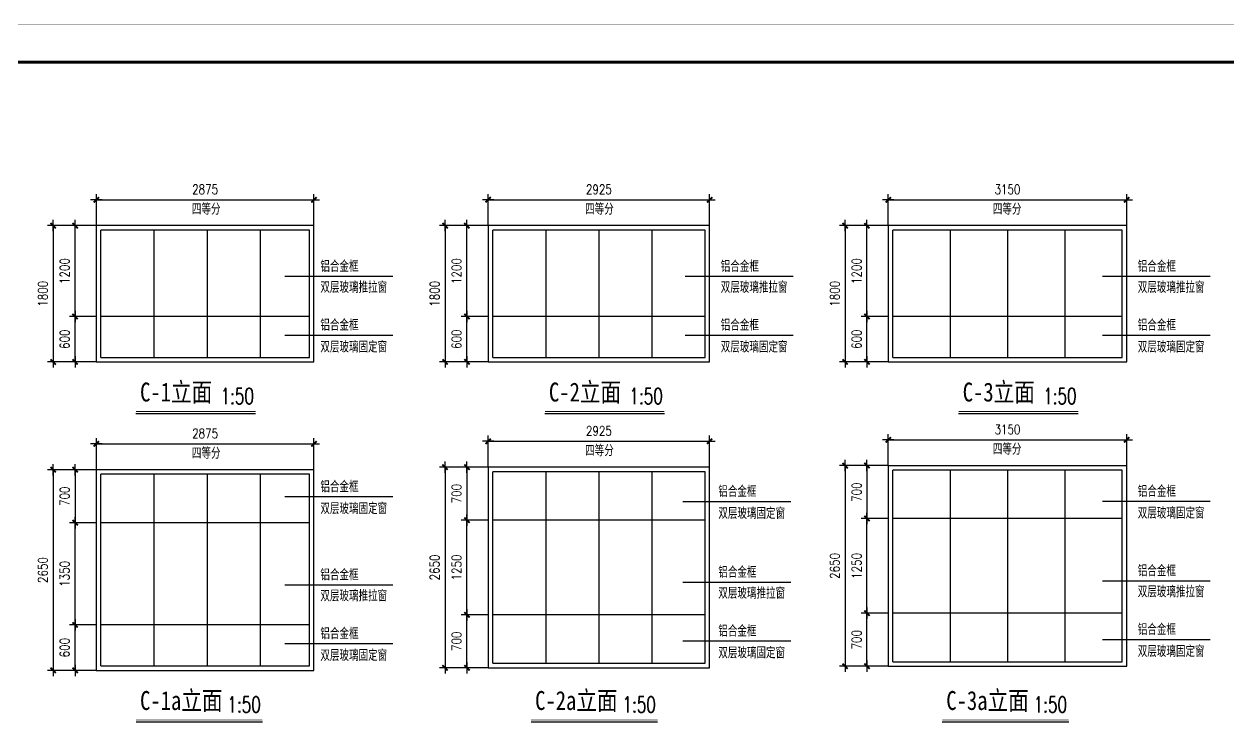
# Model space of a CAD drawing. Extents: x -357449 to -117302, y 127569 to 244935.
# Drawn here: x -337319 to -321414, y 147949 to 157273 of the extents above; entities that cross this region are included whole.
import ezdxf

# ---------------------------------------------------------------- set-up
doc = ezdxf.new("R2010")
doc.units = 0
doc.header["$MEASUREMENT"] = 0
doc.layers.get('0').update_dxf_attribs({"linetype": 'CONTINUOUS'})
doc.layers.get('DEFPOINTS').update_dxf_attribs({"linetype": 'CONTINUOUS'})
for name, color, linetype in [('JAJU', 8, 'CONTINUOUS'), ('PD42', 11, 'CONTINUOUS'), ('PUB_TEXT', 7, 'CONTINUOUS'), ('WIN', 4, 'CONTINUOUS'), ('WINDOWS', 4, 'CONTINUOUS'), ('阳台', 4, 'CONTINUOUS')]:
    doc.layers.add(name, color=color, linetype=linetype)
doc.styles.add('_HZTXT', font='txt.shx', dxfattribs={"bigfont": 'fs.shx'})
doc.styles.add('CHINA', font='SimSun.ttf', dxfattribs={"width": 0.85, "height": 150})
doc.styles.add('DIM_FONT', font='SIMPLEX.shx', dxfattribs={"width": 0.8})
doc.styles.add('ROMAND', font='romanc.shx', dxfattribs={"bigfont": 'bigfont.shx'})
doc.dimstyles.get("Standard").update_dxf_attribs({"dimtxt": 375, "dimasz": 1, "dimexe": 150, "dimexo": 0, "dimgap": 200, "dimtad": 1, "dimdec": 0, "dimzin": 0, "dimdsep": 46, "dimtxsty": 'DIM_FONT', "dimblk1": '_DIMX', "dimblk2": '_DIMX', "dimsah": 1, "dimcen": 200, "dimclrd": 256, "dimclre": 256, "dimclrt": 4, "dimadec": 0, "dimazin": 0, "dimtfac": 1, "dimtdec": 0, "dimtix": 1, "dimtmove": 2, "dimatfit": 3, "dimldrblk": '_DIMX', "dimfxl": 0, "dimtolj": 1, "dimtzin": 0, "dimarcsym": 0})

# ---------------------------------------------------------------- blocks, each defined once
blk = doc.blocks.new('_DIMX')
blk.add_line((-150, 0), (150, 0))
at = {"const_width": 50}
blk.add_lwpolyline([(-70, -70), (70, 70)], dxfattribs=at)
blk = doc.blocks.new('*D1394')
at = {"linetype": 'ByBlock'}
for p, q in [((-348151, 150735), (-348151, 151152)), ((-345226, 150735), (-345226, 151152)), ((-348151, 151077), (-345227, 151077))]:
    blk.add_line(p, q, dxfattribs=at)
at = {"layer": 'DEFPOINTS', "color": 0, "linetype": 'ByBlock'}
for p in [(-345226, 151077), (-348151, 150735), (-345226, 150735)]:
    blk.add_point(p, dxfattribs=at)
at = {"linetype": 'ByBlock', "xscale": 0.5, "yscale": 0.5, "zscale": 0.5, "rotation": 180}
blk.add_blockref('_DIMX', (-348151, 151077), dxfattribs=at)
at = {"linetype": 'ByBlock', "xscale": 0.5, "yscale": 0.5, "zscale": 0.5}
blk.add_blockref('_DIMX', (-345226, 151077), dxfattribs=at)
at = {"color": 4, "linetype": 'ByBlock', "insert": (-346689, 151214), "char_height": 125, "attachment_point": 5, "style": 'DIM_FONT'}
blk.add_mtext('\\A1;2925', dxfattribs=at)
blk = doc.blocks.new('*D1358')
at = {"linetype": 'ByBlock'}
for p, q in [((-348151, 153925), (-348151, 154342)), ((-345226, 153925), (-345226, 154342)), ((-348151, 154267), (-345227, 154267))]:
    blk.add_line(p, q, dxfattribs=at)
at = {"layer": 'DEFPOINTS', "color": 0, "linetype": 'ByBlock'}
for p in [(-345226, 154267), (-348151, 153925), (-345226, 153925)]:
    blk.add_point(p, dxfattribs=at)
at = {"linetype": 'ByBlock', "xscale": 0.5, "yscale": 0.5, "zscale": 0.5, "rotation": 180}
blk.add_blockref('_DIMX', (-348151, 154267), dxfattribs=at)
at = {"linetype": 'ByBlock', "xscale": 0.5, "yscale": 0.5, "zscale": 0.5}
blk.add_blockref('_DIMX', (-345226, 154267), dxfattribs=at)
at = {"color": 4, "linetype": 'ByBlock', "insert": (-346689, 154404), "char_height": 125, "attachment_point": 5, "style": 'DIM_FONT'}
blk.add_mtext('\\A1;2925', dxfattribs=at)
blk = doc.blocks.new('*D1391')
at = {"linetype": 'ByBlock'}
for p, q in [((-352950, 150001), (-353306, 150001)), ((-353231, 148651), (-353231, 150000)), ((-352950, 148651), (-353306, 148651))]:
    blk.add_line(p, q, dxfattribs=at)
at = {"layer": 'DEFPOINTS', "color": 0, "linetype": 'ByBlock'}
for p in [(-353231, 150001), (-352950, 150001), (-352950, 148651)]:
    blk.add_point(p, dxfattribs=at)
at = {"linetype": 'ByBlock', "xscale": 0.5, "yscale": 0.5, "zscale": 0.5}
for p, rotation in [((-353231, 150001), 90), ((-353231, 148651), 270)]:
    blk.add_blockref('_DIMX', p, dxfattribs=dict(at, rotation=rotation))
at = {"color": 4, "linetype": 'ByBlock', "insert": (-353368, 149326), "char_height": 125, "attachment_point": 5, "rotation": 90, "style": 'DIM_FONT'}
blk.add_mtext('\\A1;1350', dxfattribs=at)
blk = doc.blocks.new('*D1393')
at = {"linetype": 'ByBlock'}
for p, q in [((-352950, 150701), (-353306, 150701)), ((-353231, 150700), (-353231, 150001)), ((-352950, 150001), (-353306, 150001))]:
    blk.add_line(p, q, dxfattribs=at)
at = {"layer": 'DEFPOINTS', "color": 0, "linetype": 'ByBlock'}
for p in [(-352950, 150701), (-353231, 150001), (-352950, 150001)]:
    blk.add_point(p, dxfattribs=at)
at = {"linetype": 'ByBlock', "xscale": 0.5, "yscale": 0.5, "zscale": 0.5}
for p, rotation in [((-353231, 150701), 90), ((-353231, 150001), 270)]:
    blk.add_blockref('_DIMX', p, dxfattribs=dict(at, rotation=rotation))
at = {"color": 4, "linetype": 'ByBlock', "insert": (-353368, 150351), "char_height": 125, "attachment_point": 5, "rotation": 90, "style": 'DIM_FONT'}
blk.add_mtext('\\A1;700', dxfattribs=at)
blk = doc.blocks.new('*D1390')
at = {"linetype": 'ByBlock'}
for p, q in [((-352950, 148651), (-353306, 148651)), ((-353231, 148051), (-353231, 148650)), ((-352950, 148051), (-353306, 148051))]:
    blk.add_line(p, q, dxfattribs=at)
at = {"layer": 'DEFPOINTS', "color": 0, "linetype": 'ByBlock'}
for p in [(-353231, 148651), (-352950, 148651), (-352950, 148051)]:
    blk.add_point(p, dxfattribs=at)
at = {"linetype": 'ByBlock', "xscale": 0.5, "yscale": 0.5, "zscale": 0.5}
for p, rotation in [((-353231, 148651), 90), ((-353231, 148051), 270)]:
    blk.add_blockref('_DIMX', p, dxfattribs=dict(at, rotation=rotation))
at = {"color": 4, "linetype": 'ByBlock', "insert": (-353368, 148351), "char_height": 125, "attachment_point": 5, "rotation": 90, "style": 'DIM_FONT'}
blk.add_mtext('\\A1;600', dxfattribs=at)
blk = doc.blocks.new('*D1389')
at = {"linetype": 'ByBlock'}
for p, q in [((-352950, 150701), (-353595, 150701)), ((-353520, 150700), (-353520, 148051)), ((-352950, 148051), (-353595, 148051))]:
    blk.add_line(p, q, dxfattribs=at)
at = {"layer": 'DEFPOINTS', "color": 0, "linetype": 'ByBlock'}
for p in [(-352950, 150701), (-353520, 148051), (-352950, 148051)]:
    blk.add_point(p, dxfattribs=at)
at = {"linetype": 'ByBlock', "xscale": 0.5, "yscale": 0.5, "zscale": 0.5}
for p, rotation in [((-353520, 150701), 90), ((-353520, 148051), 270)]:
    blk.add_blockref('_DIMX', p, dxfattribs=dict(at, rotation=rotation))
at = {"color": 4, "linetype": 'ByBlock', "insert": (-353657, 149376), "char_height": 125, "attachment_point": 5, "rotation": 90, "style": 'DIM_FONT'}
blk.add_mtext('\\A1;2650', dxfattribs=at)
blk = doc.blocks.new('*D1360')
at = {"linetype": 'ByBlock'}
for p, q in [((-352950, 153925), (-353595, 153925)), ((-353520, 153925), (-353520, 152126)), ((-352950, 152125), (-353595, 152125))]:
    blk.add_line(p, q, dxfattribs=at)
at = {"layer": 'DEFPOINTS', "color": 0, "linetype": 'ByBlock'}
for p in [(-352950, 153925), (-353520, 152125), (-352950, 152125)]:
    blk.add_point(p, dxfattribs=at)
at = {"linetype": 'ByBlock', "xscale": 0.5, "yscale": 0.5, "zscale": 0.5}
for p, rotation in [((-353520, 153925), 90), ((-353520, 152125), 270)]:
    blk.add_blockref('_DIMX', p, dxfattribs=dict(at, rotation=rotation))
at = {"color": 4, "linetype": 'ByBlock', "insert": (-353657, 153025), "char_height": 125, "attachment_point": 5, "rotation": 90, "style": 'DIM_FONT'}
blk.add_mtext('\\A1;1800', dxfattribs=at)
blk = doc.blocks.new('*D1364')
at = {"linetype": 'ByBlock'}
for p, q in [((-352950, 152725), (-353306, 152725)), ((-353231, 152126), (-353231, 152725)), ((-352950, 152125), (-353306, 152125))]:
    blk.add_line(p, q, dxfattribs=at)
at = {"layer": 'DEFPOINTS', "color": 0, "linetype": 'ByBlock'}
for p in [(-353231, 152725), (-352950, 152725), (-352950, 152125)]:
    blk.add_point(p, dxfattribs=at)
at = {"linetype": 'ByBlock', "xscale": 0.5, "yscale": 0.5, "zscale": 0.5}
for p, rotation in [((-353231, 152725), 90), ((-353231, 152125), 270)]:
    blk.add_blockref('_DIMX', p, dxfattribs=dict(at, rotation=rotation))
at = {"color": 4, "linetype": 'ByBlock', "insert": (-353368, 152425), "char_height": 125, "attachment_point": 5, "rotation": 90, "style": 'DIM_FONT'}
blk.add_mtext('\\A1;600', dxfattribs=at)
blk = doc.blocks.new('*D1365')
at = {"linetype": 'ByBlock'}
for p, q in [((-352950, 153925), (-353306, 153925)), ((-353231, 152726), (-353231, 153925)), ((-352950, 152725), (-353306, 152725))]:
    blk.add_line(p, q, dxfattribs=at)
at = {"layer": 'DEFPOINTS', "color": 0, "linetype": 'ByBlock'}
for p in [(-353231, 153925), (-352950, 153925), (-352950, 152725)]:
    blk.add_point(p, dxfattribs=at)
at = {"linetype": 'ByBlock', "xscale": 0.5, "yscale": 0.5, "zscale": 0.5}
for p, rotation in [((-353231, 153925), 90), ((-353231, 152725), 270)]:
    blk.add_blockref('_DIMX', p, dxfattribs=dict(at, rotation=rotation))
at = {"color": 4, "linetype": 'ByBlock', "insert": (-353368, 153325), "char_height": 125, "attachment_point": 5, "rotation": 90, "style": 'DIM_FONT'}
blk.add_mtext('\\A1;1200', dxfattribs=at)
blk = doc.blocks.new('*D1395')
at = {"linetype": 'ByBlock'}
for p, q in [((-348151, 150035), (-348507, 150035)), ((-348432, 148786), (-348432, 150035)), ((-348151, 148785), (-348507, 148785))]:
    blk.add_line(p, q, dxfattribs=at)
at = {"layer": 'DEFPOINTS', "color": 0, "linetype": 'ByBlock'}
for p in [(-348432, 150035), (-348151, 150035), (-348151, 148785)]:
    blk.add_point(p, dxfattribs=at)
at = {"linetype": 'ByBlock', "xscale": 0.5, "yscale": 0.5, "zscale": 0.5}
for p, rotation in [((-348432, 150035), 90), ((-348432, 148785), 270)]:
    blk.add_blockref('_DIMX', p, dxfattribs=dict(at, rotation=rotation))
at = {"color": 4, "linetype": 'ByBlock', "insert": (-348569, 149410), "char_height": 125, "attachment_point": 5, "rotation": 90, "style": 'DIM_FONT'}
blk.add_mtext('\\A1;1250', dxfattribs=at)
blk = doc.blocks.new('*D1397')
at = {"linetype": 'ByBlock'}
for p, q in [((-348151, 150735), (-348796, 150735)), ((-348721, 150735), (-348721, 148086)), ((-348151, 148085), (-348796, 148085))]:
    blk.add_line(p, q, dxfattribs=at)
at = {"layer": 'DEFPOINTS', "color": 0, "linetype": 'ByBlock'}
for p in [(-348151, 150735), (-348721, 148085), (-348151, 148085)]:
    blk.add_point(p, dxfattribs=at)
at = {"linetype": 'ByBlock', "xscale": 0.5, "yscale": 0.5, "zscale": 0.5}
for p, rotation in [((-348721, 150735), 90), ((-348721, 148085), 270)]:
    blk.add_blockref('_DIMX', p, dxfattribs=dict(at, rotation=rotation))
at = {"color": 4, "linetype": 'ByBlock', "insert": (-348858, 149410), "char_height": 125, "attachment_point": 5, "rotation": 90, "style": 'DIM_FONT'}
blk.add_mtext('\\A1;2650', dxfattribs=at)
blk = doc.blocks.new('*D1396')
at = {"linetype": 'ByBlock'}
for p, q in [((-348151, 148785), (-348507, 148785)), ((-348432, 148086), (-348432, 148785)), ((-348151, 148085), (-348507, 148085))]:
    blk.add_line(p, q, dxfattribs=at)
at = {"layer": 'DEFPOINTS', "color": 0, "linetype": 'ByBlock'}
for p in [(-348432, 148785), (-348151, 148785), (-348151, 148085)]:
    blk.add_point(p, dxfattribs=at)
at = {"linetype": 'ByBlock', "xscale": 0.5, "yscale": 0.5, "zscale": 0.5}
for p, rotation in [((-348432, 148785), 90), ((-348432, 148085), 270)]:
    blk.add_blockref('_DIMX', p, dxfattribs=dict(at, rotation=rotation))
at = {"color": 4, "linetype": 'ByBlock', "insert": (-348569, 148435), "char_height": 125, "attachment_point": 5, "rotation": 90, "style": 'DIM_FONT'}
blk.add_mtext('\\A1;700', dxfattribs=at)
blk = doc.blocks.new('*D1392')
at = {"linetype": 'ByBlock'}
for p, q in [((-352950, 150701), (-352950, 151117)), ((-350075, 150701), (-350075, 151117)), ((-352950, 151042), (-350076, 151042))]:
    blk.add_line(p, q, dxfattribs=at)
at = {"layer": 'DEFPOINTS', "color": 0, "linetype": 'ByBlock'}
for p in [(-350075, 151042), (-352950, 150701), (-350075, 150701)]:
    blk.add_point(p, dxfattribs=at)
at = {"linetype": 'ByBlock', "xscale": 0.5, "yscale": 0.5, "zscale": 0.5, "rotation": 180}
blk.add_blockref('_DIMX', (-352950, 151042), dxfattribs=at)
at = {"linetype": 'ByBlock', "xscale": 0.5, "yscale": 0.5, "zscale": 0.5}
blk.add_blockref('_DIMX', (-350075, 151042), dxfattribs=at)
at = {"color": 4, "linetype": 'ByBlock', "insert": (-351513, 151180), "char_height": 125, "attachment_point": 5, "style": 'DIM_FONT'}
blk.add_mtext('\\A1;2875', dxfattribs=at)
blk = doc.blocks.new('*D1359')
at = {"linetype": 'ByBlock'}
for p, q in [((-352950, 153925), (-352950, 154342)), ((-350075, 153925), (-350075, 154342)), ((-352950, 154267), (-350076, 154267))]:
    blk.add_line(p, q, dxfattribs=at)
at = {"layer": 'DEFPOINTS', "color": 0, "linetype": 'ByBlock'}
for p in [(-350075, 154267), (-352950, 153925), (-350075, 153925)]:
    blk.add_point(p, dxfattribs=at)
at = {"linetype": 'ByBlock', "xscale": 0.5, "yscale": 0.5, "zscale": 0.5, "rotation": 180}
blk.add_blockref('_DIMX', (-352950, 154267), dxfattribs=at)
at = {"linetype": 'ByBlock', "xscale": 0.5, "yscale": 0.5, "zscale": 0.5}
blk.add_blockref('_DIMX', (-350075, 154267), dxfattribs=at)
at = {"color": 4, "linetype": 'ByBlock', "insert": (-351513, 154404), "char_height": 125, "attachment_point": 5, "style": 'DIM_FONT'}
blk.add_mtext('\\A1;2875', dxfattribs=at)
blk = doc.blocks.new('*D1398')
at = {"linetype": 'ByBlock'}
for p, q in [((-348151, 150735), (-348507, 150735)), ((-348432, 150735), (-348432, 150036)), ((-348151, 150035), (-348507, 150035))]:
    blk.add_line(p, q, dxfattribs=at)
at = {"layer": 'DEFPOINTS', "color": 0, "linetype": 'ByBlock'}
for p in [(-348151, 150735), (-348432, 150035), (-348151, 150035)]:
    blk.add_point(p, dxfattribs=at)
at = {"linetype": 'ByBlock', "xscale": 0.5, "yscale": 0.5, "zscale": 0.5}
for p, rotation in [((-348432, 150735), 90), ((-348432, 150035), 270)]:
    blk.add_blockref('_DIMX', p, dxfattribs=dict(at, rotation=rotation))
at = {"color": 4, "linetype": 'ByBlock', "insert": (-348569, 150385), "char_height": 125, "attachment_point": 5, "rotation": 90, "style": 'DIM_FONT'}
blk.add_mtext('\\A1;700', dxfattribs=at)
blk = doc.blocks.new('*D1368')
at = {"linetype": 'ByBlock'}
for p, q in [((-348151, 153925), (-348507, 153925)), ((-348432, 152726), (-348432, 153925)), ((-348151, 152725), (-348507, 152725))]:
    blk.add_line(p, q, dxfattribs=at)
at = {"layer": 'DEFPOINTS', "color": 0, "linetype": 'ByBlock'}
for p in [(-348432, 153925), (-348151, 153925), (-348151, 152725)]:
    blk.add_point(p, dxfattribs=at)
at = {"linetype": 'ByBlock', "xscale": 0.5, "yscale": 0.5, "zscale": 0.5}
for p, rotation in [((-348432, 153925), 90), ((-348432, 152725), 270)]:
    blk.add_blockref('_DIMX', p, dxfattribs=dict(at, rotation=rotation))
at = {"color": 4, "linetype": 'ByBlock', "insert": (-348569, 153325), "char_height": 125, "attachment_point": 5, "rotation": 90, "style": 'DIM_FONT'}
blk.add_mtext('\\A1;1200', dxfattribs=at)
blk = doc.blocks.new('*D1367')
at = {"linetype": 'ByBlock'}
for p, q in [((-348151, 152725), (-348507, 152725)), ((-348432, 152126), (-348432, 152725)), ((-348151, 152125), (-348507, 152125))]:
    blk.add_line(p, q, dxfattribs=at)
at = {"layer": 'DEFPOINTS', "color": 0, "linetype": 'ByBlock'}
for p in [(-348432, 152725), (-348151, 152725), (-348151, 152125)]:
    blk.add_point(p, dxfattribs=at)
at = {"linetype": 'ByBlock', "xscale": 0.5, "yscale": 0.5, "zscale": 0.5}
for p, rotation in [((-348432, 152725), 90), ((-348432, 152125), 270)]:
    blk.add_blockref('_DIMX', p, dxfattribs=dict(at, rotation=rotation))
at = {"color": 4, "linetype": 'ByBlock', "insert": (-348569, 152425), "char_height": 125, "attachment_point": 5, "rotation": 90, "style": 'DIM_FONT'}
blk.add_mtext('\\A1;600', dxfattribs=at)
blk = doc.blocks.new('*D1366')
at = {"linetype": 'ByBlock'}
for p, q in [((-348151, 153925), (-348796, 153925)), ((-348721, 153925), (-348721, 152126)), ((-348151, 152125), (-348796, 152125))]:
    blk.add_line(p, q, dxfattribs=at)
at = {"layer": 'DEFPOINTS', "color": 0, "linetype": 'ByBlock'}
for p in [(-348151, 153925), (-348721, 152125), (-348151, 152125)]:
    blk.add_point(p, dxfattribs=at)
at = {"linetype": 'ByBlock', "xscale": 0.5, "yscale": 0.5, "zscale": 0.5}
for p, rotation in [((-348721, 153925), 90), ((-348721, 152125), 270)]:
    blk.add_blockref('_DIMX', p, dxfattribs=dict(at, rotation=rotation))
at = {"color": 4, "linetype": 'ByBlock', "insert": (-348858, 153025), "char_height": 125, "attachment_point": 5, "rotation": 90, "style": 'DIM_FONT'}
blk.add_mtext('\\A1;1800', dxfattribs=at)
blk = doc.blocks.new('*D1400')
at = {"linetype": 'ByBlock'}
for p, q in [((-342866, 150055), (-343222, 150055)), ((-343147, 148805), (-343147, 150054)), ((-342866, 148805), (-343222, 148805))]:
    blk.add_line(p, q, dxfattribs=at)
at = {"layer": 'DEFPOINTS', "color": 0, "linetype": 'ByBlock'}
for p in [(-343147, 150055), (-342866, 150055), (-342866, 148805)]:
    blk.add_point(p, dxfattribs=at)
at = {"linetype": 'ByBlock', "xscale": 0.5, "yscale": 0.5, "zscale": 0.5}
for p, rotation in [((-343147, 150055), 90), ((-343147, 148805), 270)]:
    blk.add_blockref('_DIMX', p, dxfattribs=dict(at, rotation=rotation))
at = {"color": 4, "linetype": 'ByBlock', "insert": (-343284, 149430), "char_height": 125, "attachment_point": 5, "rotation": 90, "style": 'DIM_FONT'}
blk.add_mtext('\\A1;1250', dxfattribs=at)
blk = doc.blocks.new('*D1402')
at = {"linetype": 'ByBlock'}
for p, q in [((-342866, 150755), (-343511, 150755)), ((-343436, 150754), (-343436, 148105)), ((-342866, 148105), (-343511, 148105))]:
    blk.add_line(p, q, dxfattribs=at)
at = {"layer": 'DEFPOINTS', "color": 0, "linetype": 'ByBlock'}
for p in [(-342866, 150755), (-343436, 148105), (-342866, 148105)]:
    blk.add_point(p, dxfattribs=at)
at = {"linetype": 'ByBlock', "xscale": 0.5, "yscale": 0.5, "zscale": 0.5}
for p, rotation in [((-343436, 150755), 90), ((-343436, 148105), 270)]:
    blk.add_blockref('_DIMX', p, dxfattribs=dict(at, rotation=rotation))
at = {"color": 4, "linetype": 'ByBlock', "insert": (-343573, 149430), "char_height": 125, "attachment_point": 5, "rotation": 90, "style": 'DIM_FONT'}
blk.add_mtext('\\A1;2650', dxfattribs=at)
blk = doc.blocks.new('*D1401')
at = {"linetype": 'ByBlock'}
for p, q in [((-342866, 148805), (-343222, 148805)), ((-343147, 148105), (-343147, 148804)), ((-342866, 148105), (-343222, 148105))]:
    blk.add_line(p, q, dxfattribs=at)
at = {"layer": 'DEFPOINTS', "color": 0, "linetype": 'ByBlock'}
for p in [(-343147, 148805), (-342866, 148805), (-342866, 148105)]:
    blk.add_point(p, dxfattribs=at)
at = {"linetype": 'ByBlock', "xscale": 0.5, "yscale": 0.5, "zscale": 0.5}
for p, rotation in [((-343147, 148805), 90), ((-343147, 148105), 270)]:
    blk.add_blockref('_DIMX', p, dxfattribs=dict(at, rotation=rotation))
at = {"color": 4, "linetype": 'ByBlock', "insert": (-343284, 148455), "char_height": 125, "attachment_point": 5, "rotation": 90, "style": 'DIM_FONT'}
blk.add_mtext('\\A1;700', dxfattribs=at)
blk = doc.blocks.new('*D1399')
at = {"linetype": 'ByBlock'}
for p, q in [((-342866, 150755), (-342866, 151171)), ((-342866, 151096), (-339717, 151096)), ((-339716, 150755), (-339716, 151171))]:
    blk.add_line(p, q, dxfattribs=at)
at = {"layer": 'DEFPOINTS', "color": 0, "linetype": 'ByBlock'}
for p in [(-339716, 151096), (-342866, 150755), (-339716, 150755)]:
    blk.add_point(p, dxfattribs=at)
at = {"linetype": 'ByBlock', "xscale": 0.5, "yscale": 0.5, "zscale": 0.5, "rotation": 180}
blk.add_blockref('_DIMX', (-342866, 151096), dxfattribs=at)
at = {"linetype": 'ByBlock', "xscale": 0.5, "yscale": 0.5, "zscale": 0.5}
blk.add_blockref('_DIMX', (-339716, 151096), dxfattribs=at)
at = {"color": 4, "linetype": 'ByBlock', "insert": (-341291, 151233), "char_height": 125, "attachment_point": 5, "style": 'DIM_FONT'}
blk.add_mtext('\\A1;3150', dxfattribs=at)
blk = doc.blocks.new('*D1357')
at = {"linetype": 'ByBlock'}
for p, q in [((-342866, 153925), (-342866, 154342)), ((-339716, 153925), (-339716, 154342)), ((-342866, 154267), (-339717, 154267))]:
    blk.add_line(p, q, dxfattribs=at)
at = {"layer": 'DEFPOINTS', "color": 0, "linetype": 'ByBlock'}
for p in [(-339716, 154267), (-342866, 153925), (-339716, 153925)]:
    blk.add_point(p, dxfattribs=at)
at = {"linetype": 'ByBlock', "xscale": 0.5, "yscale": 0.5, "zscale": 0.5, "rotation": 180}
blk.add_blockref('_DIMX', (-342866, 154267), dxfattribs=at)
at = {"linetype": 'ByBlock', "xscale": 0.5, "yscale": 0.5, "zscale": 0.5}
blk.add_blockref('_DIMX', (-339716, 154267), dxfattribs=at)
at = {"color": 4, "linetype": 'ByBlock', "insert": (-341291, 154404), "char_height": 125, "attachment_point": 5, "style": 'DIM_FONT'}
blk.add_mtext('\\A1;3150', dxfattribs=at)
blk = doc.blocks.new('*D1403')
at = {"linetype": 'ByBlock'}
for p, q in [((-342866, 150755), (-343222, 150755)), ((-343147, 150754), (-343147, 150055)), ((-342866, 150055), (-343222, 150055))]:
    blk.add_line(p, q, dxfattribs=at)
at = {"layer": 'DEFPOINTS', "color": 0, "linetype": 'ByBlock'}
for p in [(-342866, 150755), (-343147, 150055), (-342866, 150055)]:
    blk.add_point(p, dxfattribs=at)
at = {"linetype": 'ByBlock', "xscale": 0.5, "yscale": 0.5, "zscale": 0.5}
for p, rotation in [((-343147, 150755), 90), ((-343147, 150055), 270)]:
    blk.add_blockref('_DIMX', p, dxfattribs=dict(at, rotation=rotation))
at = {"color": 4, "linetype": 'ByBlock', "insert": (-343284, 150405), "char_height": 125, "attachment_point": 5, "rotation": 90, "style": 'DIM_FONT'}
blk.add_mtext('\\A1;700', dxfattribs=at)
blk = doc.blocks.new('*D1371')
at = {"linetype": 'ByBlock'}
for p, q in [((-342866, 153925), (-343222, 153925)), ((-343147, 152726), (-343147, 153925)), ((-342866, 152725), (-343222, 152725))]:
    blk.add_line(p, q, dxfattribs=at)
at = {"layer": 'DEFPOINTS', "color": 0, "linetype": 'ByBlock'}
for p in [(-343147, 153925), (-342866, 153925), (-342866, 152725)]:
    blk.add_point(p, dxfattribs=at)
at = {"linetype": 'ByBlock', "xscale": 0.5, "yscale": 0.5, "zscale": 0.5}
for p, rotation in [((-343147, 153925), 90), ((-343147, 152725), 270)]:
    blk.add_blockref('_DIMX', p, dxfattribs=dict(at, rotation=rotation))
at = {"color": 4, "linetype": 'ByBlock', "insert": (-343284, 153325), "char_height": 125, "attachment_point": 5, "rotation": 90, "style": 'DIM_FONT'}
blk.add_mtext('\\A1;1200', dxfattribs=at)
blk = doc.blocks.new('*D1370')
at = {"linetype": 'ByBlock'}
for p, q in [((-342866, 152725), (-343222, 152725)), ((-343147, 152126), (-343147, 152725)), ((-342866, 152125), (-343222, 152125))]:
    blk.add_line(p, q, dxfattribs=at)
at = {"layer": 'DEFPOINTS', "color": 0, "linetype": 'ByBlock'}
for p in [(-343147, 152725), (-342866, 152725), (-342866, 152125)]:
    blk.add_point(p, dxfattribs=at)
at = {"linetype": 'ByBlock', "xscale": 0.5, "yscale": 0.5, "zscale": 0.5}
for p, rotation in [((-343147, 152725), 90), ((-343147, 152125), 270)]:
    blk.add_blockref('_DIMX', p, dxfattribs=dict(at, rotation=rotation))
at = {"color": 4, "linetype": 'ByBlock', "insert": (-343284, 152425), "char_height": 125, "attachment_point": 5, "rotation": 90, "style": 'DIM_FONT'}
blk.add_mtext('\\A1;600', dxfattribs=at)
blk = doc.blocks.new('*D1369')
at = {"linetype": 'ByBlock'}
for p, q in [((-342866, 153925), (-343511, 153925)), ((-343436, 153925), (-343436, 152126)), ((-342866, 152125), (-343511, 152125))]:
    blk.add_line(p, q, dxfattribs=at)
at = {"layer": 'DEFPOINTS', "color": 0, "linetype": 'ByBlock'}
for p in [(-342866, 153925), (-343436, 152125), (-342866, 152125)]:
    blk.add_point(p, dxfattribs=at)
at = {"linetype": 'ByBlock', "xscale": 0.5, "yscale": 0.5, "zscale": 0.5}
for p, rotation in [((-343436, 153925), 90), ((-343436, 152125), 270)]:
    blk.add_blockref('_DIMX', p, dxfattribs=dict(at, rotation=rotation))
at = {"color": 4, "linetype": 'ByBlock', "insert": (-343573, 153025), "char_height": 125, "attachment_point": 5, "rotation": 90, "style": 'DIM_FONT'}
blk.add_mtext('\\A1;1800', dxfattribs=at)

msp = doc.modelspace()

# ---------------------------------------------------------------- linework, layer by layer
for points, const_width in [([(-309303.31, 157270.75), (-351353.31, 157270.75), (-351353.31, 127570.75), (-309303.31, 127570.75)], 4), ([(-350103.31, 128070.75), (-350103.31, 156770.75), (-309803.31, 156770.75), (-309803.31, 128070.75)], 40)]:
    msp.add_lwpolyline(points, close=True, dxfattribs=dict(const_width=const_width))
at = {"layer": 'JAJU', "color": 8}
for points in [[(-335754.64, 153849.71, 0, 20, 0), (-335854.64, 153849.71, 0, 0, 0), (-336054.64, 153849.71, 0, 0, 0)], [(-335468.8, 153849.71, 0, 20, 0), (-335368.8, 153849.71, 0, 0, 0), (-335168.8, 153849.71, 0, 0, 0)], [(-334352.14, 153849.71, 0, 20, 0), (-334452.14, 153849.71, 0, 0, 0), (-334652.14, 153849.71, 0, 0, 0)], [(-334066.3, 153849.71, 0, 20, 0), (-333966.3, 153849.71, 0, 0, 0), (-333766.3, 153849.71, 0, 0, 0)], [(-330577.39, 153790.67, 0, 20, 0), (-330677.39, 153790.67, 0, 0, 0), (-330877.39, 153790.67, 0, 0, 0)], [(-330291.54, 153790.67, 0, 20, 0), (-330191.54, 153790.67, 0, 0, 0), (-329991.54, 153790.67, 0, 0, 0)], [(-329174.89, 153790.67, 0, 20, 0), (-329274.89, 153790.67, 0, 0, 0), (-329474.89, 153790.67, 0, 0, 0)], [(-328889.04, 153790.67, 0, 20, 0), (-328789.04, 153790.67, 0, 0, 0), (-328589.04, 153790.67, 0, 0, 0)], [(-325236.05, 153836.34, 0, 20, 0), (-325336.05, 153836.34, 0, 0, 0), (-325536.05, 153836.34, 0, 0, 0)], [(-324950.21, 153836.34, 0, 20, 0), (-324850.21, 153836.34, 0, 0, 0), (-324650.21, 153836.34, 0, 0, 0)], [(-323721.05, 153836.34, 0, 20, 0), (-323821.05, 153836.34, 0, 0, 0), (-324021.05, 153836.34, 0, 0, 0)], [(-323435.21, 153836.34, 0, 20, 0), (-323335.21, 153836.34, 0, 0, 0), (-323135.21, 153836.34, 0, 0, 0)], [(-335754.64, 150113.83, 0, 20, 0), (-335854.64, 150113.83, 0, 0, 0), (-336054.64, 150113.83, 0, 0, 0)], [(-335468.8, 150113.83, 0, 20, 0), (-335368.8, 150113.83, 0, 0, 0), (-335168.8, 150113.83, 0, 0, 0)], [(-334352.14, 150113.83, 0, 20, 0), (-334452.14, 150113.83, 0, 0, 0), (-334652.14, 150113.83, 0, 0, 0)], [(-334066.3, 150113.83, 0, 20, 0), (-333966.3, 150113.83, 0, 0, 0), (-333766.3, 150113.83, 0, 0, 0)], [(-330577.39, 150008.65, 0, 20, 0), (-330677.39, 150008.65, 0, 0, 0), (-330877.39, 150008.65, 0, 0, 0)], [(-330291.54, 150008.65, 0, 20, 0), (-330191.54, 150008.65, 0, 0, 0), (-329991.54, 150008.65, 0, 0, 0)], [(-329174.89, 150008.65, 0, 20, 0), (-329274.89, 150008.65, 0, 0, 0), (-329474.89, 150008.65, 0, 0, 0)], [(-328889.04, 150008.65, 0, 20, 0), (-328789.04, 150008.65, 0, 0, 0), (-328589.04, 150008.65, 0, 0, 0)], [(-325236.05, 150073.56, 0, 20, 0), (-325336.05, 150073.56, 0, 0, 0), (-325536.05, 150073.56, 0, 0, 0)], [(-324950.21, 150073.56, 0, 20, 0), (-324850.21, 150073.56, 0, 0, 0), (-324650.21, 150073.56, 0, 0, 0)], [(-323721.05, 150073.56, 0, 20, 0), (-323821.05, 150073.56, 0, 0, 0), (-324021.05, 150073.56, 0, 0, 0)], [(-323435.21, 150073.56, 0, 20, 0), (-323335.21, 150073.56, 0, 0, 0), (-323135.21, 150073.56, 0, 0, 0)]]:
    msp.add_lwpolyline(points, format="xyseb", dxfattribs=at)
at = {"layer": 'PD42'}
for p, q in [((-336304.27, 152870.43), (-336304.27, 154550.43)), ((-333549.27, 154550.43), (-336304.27, 154550.43)), ((-335603.02, 154550.43), (-335603.02, 152870.43)), ((-334901.77, 154550.43), (-334901.77, 152870.43)), ((-334200.52, 154550.43), (-334200.52, 152870.43)), ((-333549.27, 152870.43), (-333549.27, 154550.43)), ((-328322.01, 154550.43), (-331127.01, 154550.43)), ((-331127.01, 152870.43), (-331127.01, 154550.43)), ((-330425.76, 154550.43), (-330425.76, 152870.43)), ((-329724.51, 154550.43), (-329724.51, 152870.43)), ((-329023.26, 154550.43), (-329023.26, 152870.43)), ((-328322.01, 152870.43), (-328322.01, 154550.43)), ((-322811.93, 154550.43), (-325841.93, 154550.43)), ((-325841.93, 152870.43), (-325841.93, 154550.43)), ((-325084.43, 154550.43), (-325084.43, 152870.43)), ((-324326.93, 154550.43), (-324326.93, 152870.43)), ((-323569.43, 154550.43), (-323569.43, 152870.43)), ((-322811.93, 152870.43), (-322811.93, 154550.43)), ((-333549.27, 153410.43), (-336304.27, 153410.43)), ((-328322.01, 153410.43), (-331127.01, 153410.43)), ((-322811.93, 153410.43), (-325841.93, 153410.43)), ((-336304.27, 152870.43), (-333549.27, 152870.43)), ((-331127.01, 152870.43), (-328322.01, 152870.43)), ((-325841.93, 152870.43), (-322811.93, 152870.43)), ((-336304.27, 148795.95), (-336304.27, 151325.95)), ((-333549.27, 151325.95), (-336304.27, 151325.95)), ((-335603.02, 151325.95), (-335603.02, 148795.95)), ((-334901.77, 151325.95), (-334901.77, 148795.95)), ((-334200.52, 151325.95), (-334200.52, 148795.95)), ((-333549.27, 148795.95), (-333549.27, 151325.95)), ((-328322.01, 151360.44), (-331127.01, 151360.44)), ((-331127.01, 148830.44), (-331127.01, 151360.44)), ((-330425.76, 151360.44), (-330425.76, 148830.44)), ((-329724.51, 151360.44), (-329724.51, 148830.44)), ((-329023.26, 151360.44), (-329023.26, 148830.44)), ((-328322.01, 148830.44), (-328322.01, 151360.44)), ((-325841.93, 148849.68), (-325841.93, 151379.68)), ((-322811.93, 151379.68), (-325841.93, 151379.68)), ((-325084.43, 151379.68), (-325084.43, 148849.68)), ((-324326.93, 151379.68), (-324326.93, 148849.68)), ((-323569.43, 151379.68), (-323569.43, 148849.68)), ((-322811.93, 148849.68), (-322811.93, 151379.68)), ((-333549.27, 150685.95), (-336304.27, 150685.95)), ((-328322.01, 150720.44), (-331127.01, 150720.44)), ((-322811.93, 150739.68), (-325841.93, 150739.68)), ((-328322.01, 149470.44), (-331127.01, 149470.44)), ((-322811.93, 149489.68), (-325841.93, 149489.68)), ((-333549.27, 149335.95), (-336304.27, 149335.95)), ((-336304.27, 148795.95), (-333549.27, 148795.95)), ((-331127.01, 148830.44), (-328322.01, 148830.44)), ((-325841.93, 148849.68), (-322811.93, 148849.68))]:
    msp.add_line(p, q, dxfattribs=at)
at = {"layer": 'PUB_TEXT'}
for p, q in [((-334260.27, 152124.22), (-335840.33, 152124.22)), ((-328858.38, 152124.22), (-330438.44, 152124.22)), ((-323391.79, 152124.22), (-324971.86, 152124.22)), ((-334168.85, 148049.74), (-335839.89, 148049.74)), ((-328950.3, 148049.74), (-330621.34, 148049.74)), ((-323517.8, 148049.74), (-325188.84, 148049.74))]:
    msp.add_line(p, q, dxfattribs=at)
at = {"layer": 'PUB_TEXT', "const_width": 12}
for points in [[(-334260.27, 152154.33), (-335840.33, 152154.33)], [(-328858.38, 152154.33), (-330438.44, 152154.33)], [(-323391.79, 152154.33), (-324971.86, 152154.33)], [(-334169.29, 148079.85), (-335840.33, 148079.85)], [(-328950.3, 148079.85), (-330621.34, 148079.85)], [(-323517.8, 148079.85), (-325188.84, 148079.85)]]:
    msp.add_lwpolyline(points, dxfattribs=at)
at = {"layer": 'WIN'}
for p, q in [((-332446.66, 153936.56), (-333872.14, 153936.56)), ((-327157.18, 153936.56), (-328582.66, 153936.56)), ((-321647.66, 153936.56), (-323073.14, 153936.56)), ((-332446.66, 153160.7), (-333872.14, 153160.7)), ((-327157.18, 153160.7), (-328582.66, 153160.7)), ((-321647.66, 153160.7), (-323073.14, 153160.7)), ((-332446.66, 151026.13), (-333872.14, 151026.13)), ((-327189.25, 150962.88), (-328614.73, 150962.88)), ((-321647.66, 150966.1), (-323073.14, 150966.1)), ((-332446.66, 149862.08), (-333872.14, 149862.08)), ((-327189.25, 149896.58), (-328614.73, 149896.58)), ((-321647.66, 149915.81), (-323073.14, 149915.81)), ((-332446.66, 149086.22), (-333872.14, 149086.22)), ((-327189.25, 149120.71), (-328614.73, 149120.71)), ((-321647.66, 149139.95), (-323073.14, 149139.95))]:
    msp.add_line(p, q, dxfattribs=at)
at = {"layer": '阳台'}
for points in [[(-336364.27, 152810.43), (-333489.27, 152810.43), (-333489.27, 154610.43), (-336364.27, 154610.43), (-336364.27, 152810.43), (-336364.27, 152810.43)], [(-331187.01, 152810.43), (-328262.01, 152810.43), (-328262.01, 154610.43), (-331187.01, 154610.43), (-331187.01, 152810.43), (-331187.01, 152810.43)], [(-325901.93, 152810.43), (-322751.93, 152810.43), (-322751.93, 154610.43), (-325901.93, 154610.43), (-325901.93, 152810.43), (-325901.93, 152810.43)], [(-331187.01, 148770.44), (-328262.01, 148770.44), (-328262.01, 151420.44), (-331187.01, 151420.44), (-331187.01, 148770.44), (-331187.01, 148770.44)], [(-325901.93, 148789.68), (-322751.93, 148789.68), (-322751.93, 151439.68), (-325901.93, 151439.68), (-325901.93, 148789.68), (-325901.93, 148789.68)], [(-336364.27, 148735.95), (-333489.27, 148735.95), (-333489.27, 151385.95), (-336364.27, 151385.95), (-336364.27, 148735.95), (-336364.27, 148735.95)]]:
    msp.add_lwpolyline(points, dxfattribs=at)

# ---------------------------------------------------------------- texts
at = {"layer": 'PUB_TEXT'}
for s, height, style, width, p in [('四等分', 150, '_HZTXT', 0.8, (-335101.7, 154754.18)), ('四等分', 150, '_HZTXT', 0.8, (-329906.08, 154754.18)), ('四等分', 150, '_HZTXT', 0.8, (-324519.96, 154754.18)), ('铝合金框', 150, '_HZTXT', 0.8, (-333404.03, 153997.54)), ('铝合金框', 150, '_HZTXT', 0.8, (-328114.55, 153997.54)), ('铝合金框', 150, '_HZTXT', 0.8, (-322605.03, 153997.54)), ('双层玻璃推拉窗', 150, '_HZTXT', 0.8, (-333404.03, 153721.53)), ('双层玻璃推拉窗', 150, '_HZTXT', 0.8, (-328114.55, 153721.53)), ('双层玻璃推拉窗', 150, '_HZTXT', 0.8, (-322605.03, 153721.53)), ('铝合金框', 150, '_HZTXT', 0.8, (-333404.03, 153221.67)), ('铝合金框', 150, '_HZTXT', 0.8, (-328114.55, 153221.67)), ('铝合金框', 150, '_HZTXT', 0.8, (-322605.03, 153221.67)), ('双层玻璃固定窗', 150, '_HZTXT', 0.8, (-333404.03, 152934.04)), ('双层玻璃固定窗', 150, '_HZTXT', 0.8, (-328114.55, 152934.04)), ('双层玻璃固定窗', 150, '_HZTXT', 0.8, (-322605.03, 152934.04)), ('C-1立面', 250, 'CHINA', 0.8, (-335785.89, 152287.37)), ('C-2立面', 250, 'CHINA', 0.8, (-330384, 152287.37)), ('C-3立面', 250, 'CHINA', 0.8, (-324917.41, 152287.37)), ('1:50', 210, 'ROMAND', 0.7, (-334723.28, 152253.81)), ('1:50', 210, 'ROMAND', 0.7, (-329321.4, 152253.81)), ('1:50', 210, 'ROMAND', 0.7, (-323854.81, 152253.81)), ('四等分', 150, '_HZTXT', 0.8, (-329906.08, 151564.19)), ('四等分', 150, '_HZTXT', 0.8, (-324519.96, 151583.43)), ('四等分', 150, '_HZTXT', 0.8, (-335101.7, 151529.7)), ('铝合金框', 150, '_HZTXT', 0.8, (-333404.03, 151087.11)), ('铝合金框', 150, '_HZTXT', 0.8, (-328146.61, 151023.86)), ('铝合金框', 150, '_HZTXT', 0.8, (-322605.03, 151027.08)), ('双层玻璃固定窗', 150, '_HZTXT', 0.8, (-333404.03, 150799.48)), ('双层玻璃固定窗', 150, '_HZTXT', 0.8, (-328146.61, 150736.23)), ('双层玻璃固定窗', 150, '_HZTXT', 0.8, (-322605.03, 150739.45)), ('铝合金框', 150, '_HZTXT', 0.8, (-322605.03, 149976.79)), ('铝合金框', 150, '_HZTXT', 0.8, (-333404.03, 149923.06)), ('铝合金框', 150, '_HZTXT', 0.8, (-328146.61, 149957.55)), ('双层玻璃推拉窗', 150, '_HZTXT', 0.8, (-328146.61, 149681.54)), ('双层玻璃推拉窗', 150, '_HZTXT', 0.8, (-322605.03, 149700.78)), ('双层玻璃推拉窗', 150, '_HZTXT', 0.8, (-333404.03, 149647.05)), ('铝合金框', 150, '_HZTXT', 0.8, (-328146.61, 149181.68)), ('铝合金框', 150, '_HZTXT', 0.8, (-322605.03, 149200.92)), ('铝合金框', 150, '_HZTXT', 0.8, (-333404.03, 149147.19)), ('双层玻璃固定窗', 150, '_HZTXT', 0.8, (-333404.03, 148859.56)), ('双层玻璃固定窗', 150, '_HZTXT', 0.8, (-328146.61, 148894.05)), ('双层玻璃固定窗', 150, '_HZTXT', 0.8, (-322605.03, 148913.29)), ('C-1a立面', 250, 'CHINA', 0.8, (-335785.89, 148212.89)), ('C-2a立面', 250, 'CHINA', 0.8, (-330566.89, 148212.89)), ('C-3a立面', 250, 'CHINA', 0.8, (-325134.4, 148212.89)), ('1:50', 210, 'ROMAND', 0.7, (-334632.31, 148179.33)), ('1:50', 210, 'ROMAND', 0.7, (-329413.31, 148179.33)), ('1:50', 210, 'ROMAND', 0.7, (-323980.82, 148179.33))]:
    msp.add_text(s, height=height, dxfattribs=dict(at, style=style, width=width)).set_placement(p)

# ---------------------------------------------------------------- dimensions: what is measured, and where the dimension line sits
at = {"layer": 'WINDOWS'}
for base, p1, p2, picture, middle, set_off in [((-333489.27, 154951.81), (-336364.27, 154610.43), (-333489.27, 154610.43), '*D1359', (-334926.77, 155089.31), (16586, 685.12)), ((-328262.01, 154951.81), (-331187.01, 154610.43), (-328262.01, 154610.43), '*D1358', (-329724.51, 155089.31), (16964.25, 685.12)), ((-322751.93, 154951.81), (-325901.93, 154610.43), (-322751.93, 154610.43), '*D1357', (-324326.93, 155089.31), (16964.25, 685.12)), ((-333489.27, 151727.33), (-336364.27, 151385.95), (-333489.27, 151385.95), '*D1392', (-334926.77, 151864.83), (16586, 685.12)), ((-328262.01, 151761.82), (-331187.01, 151420.44), (-328262.01, 151420.44), '*D1394', (-329724.51, 151899.32), (16964.25, 685.12)), ((-322751.93, 151781.06), (-325901.93, 151439.68), (-322751.93, 151439.68), '*D1399', (-324326.93, 151918.56), (16964.25, 685.12))]:
    dim = msp.add_linear_dim(base=base, p1=p1, p2=p2, dimstyle='Standard', override={"dimscale": 0.5, "dimtxt": 250, "dimgap": 150, "dimblk": '_DIMX'}, dxfattribs=at)
    dim.commit()
    dim.dimension.update_dxf_attribs({"geometry": picture, "text_midpoint": middle, "insert": set_off})
for base, p1, p2, picture, middle, set_off in [((-336933.96, 152810.43), (-336364.27, 154610.43), (-336364.27, 152810.43), '*D1360', (-337071.46, 153710.43), (16586, 685.12)), ((-336644.9, 154610.43), (-336364.27, 153410.43), (-336364.27, 154610.43), '*D1365', (-336782.4, 154010.43), (16586, 685.12)), ((-331756.71, 152810.43), (-331187.01, 154610.43), (-331187.01, 152810.43), '*D1366', (-331894.21, 153710.43), (16964.25, 685.12)), ((-331467.65, 154610.43), (-331187.01, 153410.43), (-331187.01, 154610.43), '*D1368', (-331605.15, 154010.43), (16964.25, 685.12)), ((-326471.63, 152810.43), (-325901.93, 154610.43), (-325901.93, 152810.43), '*D1369', (-326609.13, 153710.43), (16964.25, 685.12)), ((-326182.57, 154610.43), (-325901.93, 153410.43), (-325901.93, 154610.43), '*D1371', (-326320.07, 154010.43), (16964.25, 685.12)), ((-336644.9, 153410.43), (-336364.27, 152810.43), (-336364.27, 153410.43), '*D1364', (-336782.4, 153110.43), (16586, 685.12)), ((-331467.65, 153410.43), (-331187.01, 152810.43), (-331187.01, 153410.43), '*D1367', (-331605.15, 153110.43), (16964.25, 685.12)), ((-326182.57, 153410.43), (-325901.93, 152810.43), (-325901.93, 153410.43), '*D1370', (-326320.07, 153110.43), (16964.25, 685.12)), ((-336933.96, 148735.95), (-336364.27, 151385.95), (-336364.27, 148735.95), '*D1389', (-337071.46, 150060.95), (16586, 685.12)), ((-336644.9, 150685.95), (-336364.27, 151385.95), (-336364.27, 150685.95), '*D1393', (-336782.4, 151035.95), (16586, 685.12)), ((-331756.71, 148770.44), (-331187.01, 151420.44), (-331187.01, 148770.44), '*D1397', (-331894.21, 150095.44), (16964.25, 685.12)), ((-331467.65, 150720.44), (-331187.01, 151420.44), (-331187.01, 150720.44), '*D1398', (-331605.15, 151070.44), (16964.25, 685.12)), ((-326471.63, 148789.68), (-325901.93, 151439.68), (-325901.93, 148789.68), '*D1402', (-326609.13, 150114.68), (16964.25, 685.12)), ((-326182.57, 150739.68), (-325901.93, 151439.68), (-325901.93, 150739.68), '*D1403', (-326320.07, 151089.68), (16964.25, 685.12)), ((-331467.65, 150720.44), (-331187.01, 149470.44), (-331187.01, 150720.44), '*D1395', (-331605.15, 150095.44), (16964.25, 685.12)), ((-326182.57, 150739.68), (-325901.93, 149489.68), (-325901.93, 150739.68), '*D1400', (-326320.07, 150114.68), (16964.25, 685.12)), ((-336644.9, 150685.95), (-336364.27, 149335.95), (-336364.27, 150685.95), '*D1391', (-336782.4, 150010.95), (16586, 685.12)), ((-331467.65, 149470.44), (-331187.01, 148770.44), (-331187.01, 149470.44), '*D1396', (-331605.15, 149120.44), (16964.25, 685.12)), ((-326182.57, 149489.68), (-325901.93, 148789.68), (-325901.93, 149489.68), '*D1401', (-326320.07, 149139.68), (16964.25, 685.12)), ((-336644.9, 149335.95), (-336364.27, 148735.95), (-336364.27, 149335.95), '*D1390', (-336782.4, 149035.95), (16586, 685.12))]:
    dim = msp.add_linear_dim(base=base, p1=p1, p2=p2, angle=90, dimstyle='Standard', override={"dimscale": 0.5, "dimtxt": 250, "dimgap": 150, "dimblk": '_DIMX'}, dxfattribs=at)
    dim.commit()
    dim.dimension.update_dxf_attribs({"geometry": picture, "text_midpoint": middle, "insert": set_off})

doc.saveas('drawing.dxf')
